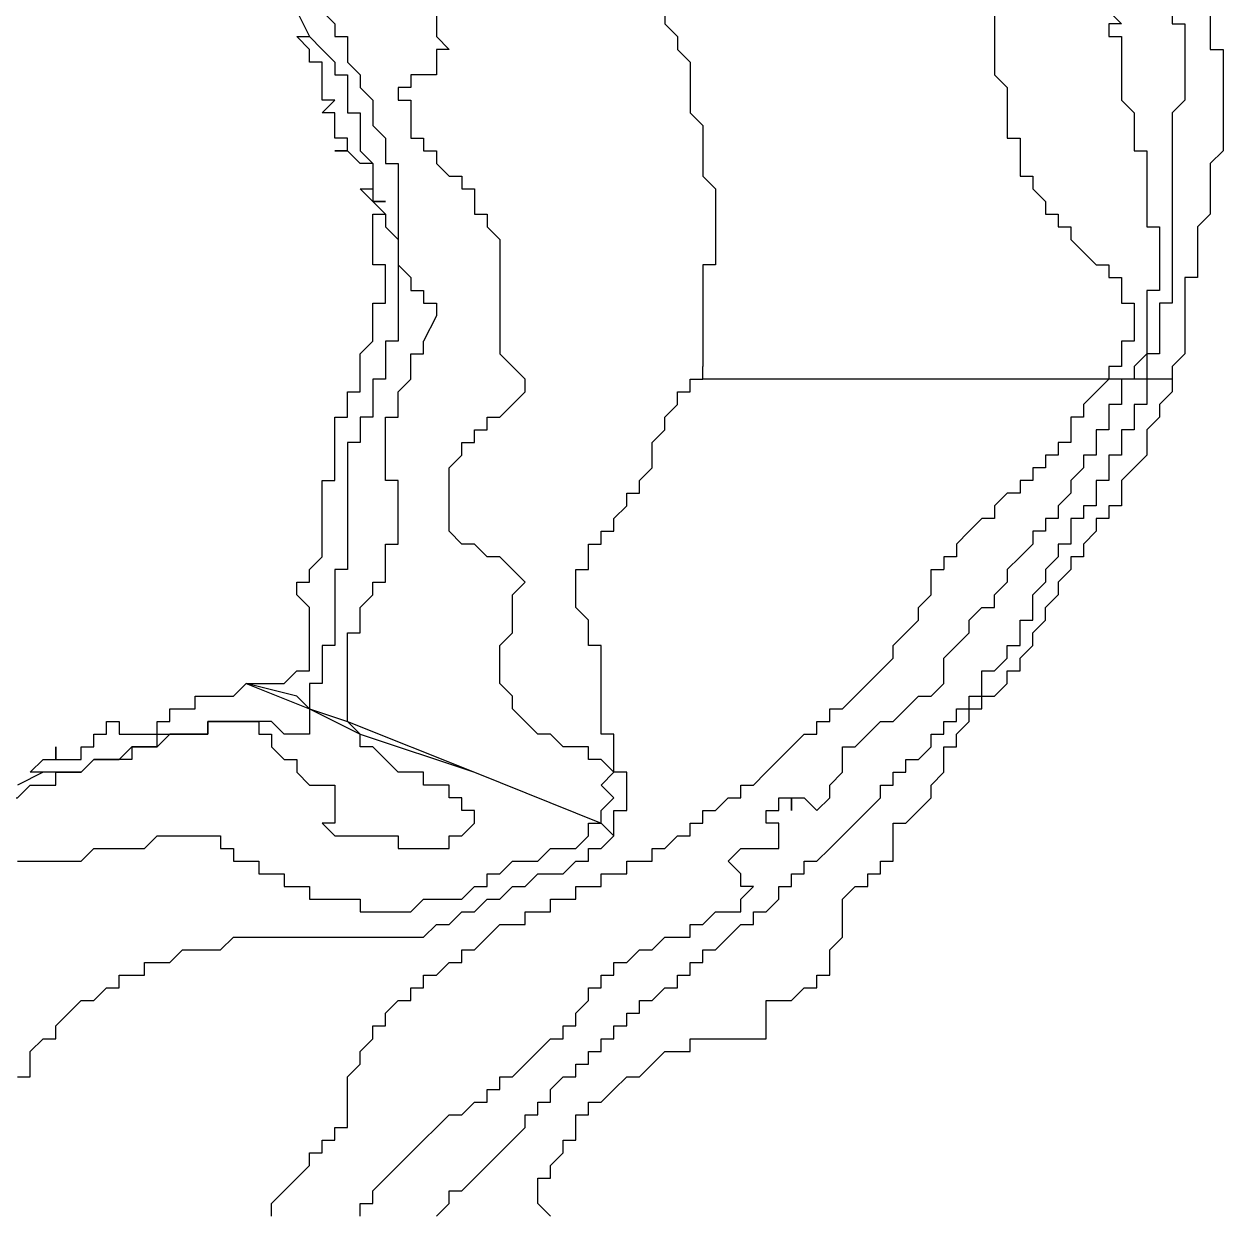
# Model space of a CAD drawing. Extents: x -79.2 to -65.2, y 32.5 to 44.8.
# Drawn here: x -75.745 to -74.8, y 34.843 to 35.78 of the extents above; entities that cross this region are included whole.
import ezdxf

# ---------------------------------------------------------------- set-up
doc = ezdxf.new("R2010")
doc.units = 0

msp = doc.modelspace()

# ---------------------------------------------------------------- linework, layer by layer
at = {"layer": '0FINSTR_G'}
for points in [[(-75.53, 35.79), (-75.52, 35.77)], [(-75.51, 35.79), (-75.5, 35.78), (-75.5, 35.78), (-75.5, 35.78), (-75.5, 35.77), (-75.5, 35.77), (-75.49, 35.77), (-75.49, 35.76), (-75.49, 35.76), (-75.49, 35.76), (-75.49, 35.75), (-75.49, 35.75), (-75.48, 35.74), (-75.48, 35.74), (-75.48, 35.74), (-75.48, 35.73), (-75.48, 35.73), (-75.48, 35.73), (-75.47, 35.72), (-75.47, 35.71), (-75.47, 35.71), (-75.47, 35.7), (-75.47, 35.7), (-75.47, 35.7), (-75.47, 35.7), (-75.46, 35.69), (-75.46, 35.69), (-75.46, 35.69), (-75.46, 35.69), (-75.46, 35.68), (-75.46, 35.68), (-75.46, 35.67), (-75.46, 35.67), (-75.45, 35.67), (-75.45, 35.66), (-75.45, 35.66), (-75.45, 35.65), (-75.45, 35.65), (-75.45, 35.64), (-75.45, 35.64), (-75.45, 35.63), (-75.45, 35.63), (-75.45, 35.63), (-75.45, 35.62), (-75.45, 35.62), (-75.45, 35.62), (-75.45, 35.61), (-75.45, 35.61), (-75.45, 35.61), (-75.45, 35.6), (-75.45, 35.6), (-75.45, 35.6), (-75.45, 35.59), (-75.45, 35.59), (-75.45, 35.59), (-75.44, 35.58), (-75.44, 35.58), (-75.44, 35.58), (-75.44, 35.58), (-75.44, 35.58), (-75.44, 35.57), (-75.43, 35.57), (-75.43, 35.57), (-75.43, 35.57), (-75.43, 35.56), (-75.43, 35.56), (-75.42, 35.56), (-75.42, 35.56), (-75.42, 35.55), (-75.42, 35.55)], [(-75.42, 35.79), (-75.42, 35.78), (-75.42, 35.78), (-75.42, 35.77), (-75.42, 35.77), (-75.41, 35.76), (-75.42, 35.76), (-75.42, 35.76), (-75.42, 35.75), (-75.42, 35.75), (-75.42, 35.75), (-75.42, 35.74), (-75.43, 35.74), (-75.43, 35.74), (-75.43, 35.74), (-75.44, 35.74), (-75.44, 35.74), (-75.44, 35.74), (-75.44, 35.74), (-75.44, 35.73), (-75.44, 35.73), (-75.45, 35.73), (-75.45, 35.72), (-75.45, 35.72), (-75.44, 35.72), (-75.44, 35.71), (-75.44, 35.71), (-75.44, 35.7), (-75.44, 35.7), (-75.44, 35.7), (-75.44, 35.69), (-75.43, 35.69), (-75.43, 35.69), (-75.43, 35.68), (-75.43, 35.68), (-75.42, 35.68), (-75.42, 35.67), (-75.42, 35.67), (-75.42, 35.67), (-75.42, 35.67), (-75.41, 35.66), (-75.41, 35.66), (-75.4, 35.66), (-75.4, 35.65), (-75.4, 35.65), (-75.39, 35.65), (-75.39, 35.64), (-75.39, 35.64), (-75.39, 35.64), (-75.39, 35.63), (-75.38, 35.63), (-75.38, 35.63), (-75.38, 35.63), (-75.38, 35.63), (-75.38, 35.62), (-75.38, 35.62), (-75.37, 35.61), (-75.37, 35.61), (-75.37, 35.61), (-75.37, 35.6), (-75.37, 35.6), (-75.37, 35.59), (-75.37, 35.59), (-75.37, 35.59), (-75.37, 35.58), (-75.37, 35.58), (-75.37, 35.57), (-75.37, 35.57), (-75.37, 35.56), (-75.37, 35.56), (-75.37, 35.55), (-75.37, 35.55), (-75.37, 35.54), (-75.37, 35.54), (-75.37, 35.53), (-75.37, 35.53)], [(-75.24, 35.79), (-75.24, 35.78), (-75.24, 35.78), (-75.23, 35.77), (-75.23, 35.77), (-75.23, 35.76), (-75.23, 35.76), (-75.23, 35.76), (-75.23, 35.76), (-75.22, 35.75), (-75.22, 35.75), (-75.22, 35.74), (-75.22, 35.73), (-75.22, 35.73), (-75.22, 35.73), (-75.22, 35.72), (-75.22, 35.72), (-75.22, 35.71), (-75.21, 35.7), (-75.21, 35.7), (-75.21, 35.69), (-75.21, 35.69), (-75.21, 35.68), (-75.21, 35.68), (-75.21, 35.67), (-75.21, 35.67), (-75.21, 35.66), (-75.21, 35.66), (-75.21, 35.66), (-75.2, 35.65), (-75.2, 35.64), (-75.2, 35.64), (-75.2, 35.64), (-75.2, 35.63), (-75.2, 35.63), (-75.2, 35.62), (-75.2, 35.62), (-75.2, 35.61), (-75.2, 35.61), (-75.2, 35.6), (-75.2, 35.6), (-75.2, 35.59), (-75.21, 35.59), (-75.21, 35.59), (-75.21, 35.58), (-75.21, 35.58), (-75.21, 35.57), (-75.21, 35.56), (-75.21, 35.56), (-75.21, 35.55), (-75.21, 35.55), (-75.21, 35.55), (-75.21, 35.54), (-75.21, 35.54)], [(-74.98, 35.79), (-74.98, 35.78), (-74.98, 35.78), (-74.98, 35.77), (-74.98, 35.76), (-74.98, 35.75), (-74.98, 35.75), (-74.98, 35.74), (-74.98, 35.74), (-74.97, 35.73), (-74.97, 35.73), (-74.97, 35.72), (-74.97, 35.72), (-74.97, 35.71), (-74.97, 35.71), (-74.97, 35.7), (-74.97, 35.7), (-74.97, 35.69), (-74.96, 35.69), (-74.96, 35.68), (-74.96, 35.67), (-74.96, 35.66), (-74.95, 35.66), (-74.95, 35.66), (-74.95, 35.65), (-74.95, 35.65), (-74.94, 35.64), (-74.94, 35.64), (-74.94, 35.63), (-74.93, 35.63), (-74.93, 35.63), (-74.93, 35.62), (-74.92, 35.62), (-74.92, 35.61), (-74.92, 35.61), (-74.91, 35.6), (-74.91, 35.6), (-74.91, 35.6), (-74.91, 35.6), (-74.9, 35.59), (-74.9, 35.59), (-74.89, 35.59), (-74.89, 35.59), (-74.89, 35.59), (-74.89, 35.58), (-74.89, 35.58), (-74.89, 35.58), (-74.88, 35.58), (-74.88, 35.57), (-74.88, 35.57), (-74.88, 35.57), (-74.88, 35.57), (-74.88, 35.56), (-74.87, 35.56), (-74.87, 35.56), (-74.87, 35.56), (-74.87, 35.55), (-74.87, 35.55), (-74.87, 35.54), (-74.87, 35.54), (-74.87, 35.54), (-74.87, 35.53), (-74.87, 35.53), (-74.87, 35.53), (-74.88, 35.53), (-74.88, 35.52), (-74.88, 35.52), (-74.88, 35.51), (-74.88, 35.51), (-74.88, 35.51), (-74.88, 35.51), (-74.88, 35.51), (-74.89, 35.51), (-74.89, 35.5)], [(-74.89, 35.79), (-74.88, 35.78), (-74.89, 35.78), (-74.89, 35.77), (-74.88, 35.77), (-74.88, 35.76), (-74.88, 35.76), (-74.88, 35.76), (-74.88, 35.75), (-74.88, 35.75), (-74.88, 35.74), (-74.88, 35.74), (-74.88, 35.73), (-74.88, 35.72), (-74.87, 35.71), (-74.87, 35.71), (-74.87, 35.71), (-74.87, 35.71), (-74.87, 35.7), (-74.87, 35.69), (-74.87, 35.69), (-74.87, 35.68), (-74.86, 35.68), (-74.86, 35.68), (-74.86, 35.67), (-74.86, 35.67), (-74.86, 35.66), (-74.86, 35.66), (-74.86, 35.65), (-74.86, 35.65), (-74.86, 35.65), (-74.86, 35.64), (-74.86, 35.64), (-74.86, 35.64), (-74.86, 35.63), (-74.86, 35.63), (-74.86, 35.62), (-74.86, 35.62), (-74.85, 35.62), (-74.85, 35.61), (-74.85, 35.61), (-74.85, 35.61), (-74.85, 35.6), (-74.85, 35.6), (-74.85, 35.6), (-74.85, 35.59), (-74.85, 35.59), (-74.85, 35.59), (-74.85, 35.58), (-74.85, 35.57), (-74.85, 35.57), (-74.86, 35.57), (-74.86, 35.56), (-74.86, 35.56), (-74.86, 35.56), (-74.86, 35.56), (-74.86, 35.55), (-74.86, 35.55), (-74.86, 35.55), (-74.86, 35.55), (-74.86, 35.54), (-74.86, 35.54), (-74.86, 35.53), (-74.86, 35.53), (-74.86, 35.53), (-74.86, 35.53), (-74.86, 35.52), (-74.86, 35.52), (-74.86, 35.52), (-74.87, 35.51), (-74.87, 35.51), (-74.87, 35.5)], [(-74.84, 35.79), (-74.84, 35.78), (-74.83, 35.78), (-74.83, 35.77), (-74.83, 35.77), (-74.83, 35.76), (-74.83, 35.76), (-74.83, 35.75), (-74.83, 35.75), (-74.83, 35.75), (-74.83, 35.74), (-74.83, 35.74), (-74.83, 35.74), (-74.83, 35.74), (-74.83, 35.73), (-74.83, 35.73), (-74.83, 35.73), (-74.83, 35.72), (-74.84, 35.71), (-74.84, 35.71), (-74.84, 35.7), (-74.84, 35.7), (-74.84, 35.7), (-74.84, 35.69), (-74.84, 35.69), (-74.84, 35.68), (-74.84, 35.68), (-74.84, 35.67), (-74.84, 35.67), (-74.84, 35.66), (-74.84, 35.66), (-74.84, 35.65), (-74.84, 35.65), (-74.84, 35.63), (-74.84, 35.63), (-74.84, 35.61), (-74.84, 35.61), (-74.84, 35.6), (-74.84, 35.6), (-74.84, 35.6), (-74.84, 35.6), (-74.84, 35.59), (-74.84, 35.59), (-74.84, 35.58), (-74.84, 35.58), (-74.84, 35.58), (-74.84, 35.58), (-74.84, 35.57), (-74.84, 35.57), (-74.84, 35.57), (-74.84, 35.56), (-74.84, 35.56), (-74.85, 35.56), (-74.85, 35.55), (-74.85, 35.55), (-74.85, 35.55), (-74.85, 35.54), (-74.85, 35.54), (-74.85, 35.54), (-74.85, 35.54), (-74.85, 35.53), (-74.85, 35.53), (-74.85, 35.53), (-74.85, 35.53), (-74.85, 35.52), (-74.86, 35.52), (-74.86, 35.52), (-74.86, 35.52), (-74.86, 35.51), (-74.86, 35.51), (-74.86, 35.51), (-74.86, 35.51), (-74.86, 35.5)], [(-74.81, 35.79), (-74.81, 35.78), (-74.81, 35.77), (-74.81, 35.77), (-74.81, 35.76), (-74.8, 35.76), (-74.8, 35.76), (-74.8, 35.75), (-74.8, 35.75), (-74.8, 35.74), (-74.8, 35.73), (-74.8, 35.72), (-74.8, 35.72), (-74.8, 35.71), (-74.8, 35.7), (-74.8, 35.7), (-74.8, 35.69), (-74.8, 35.68), (-74.81, 35.67), (-74.81, 35.66), (-74.81, 35.65), (-74.81, 35.64), (-74.81, 35.64), (-74.81, 35.63), (-74.81, 35.63), (-74.82, 35.62), (-74.82, 35.61), (-74.82, 35.6), (-74.82, 35.6), (-74.82, 35.6), (-74.82, 35.59), (-74.82, 35.58), (-74.83, 35.58), (-74.83, 35.57), (-74.83, 35.56), (-74.83, 35.56), (-74.83, 35.55), (-74.83, 35.55), (-74.83, 35.54), (-74.83, 35.54), (-74.83, 35.53), (-74.83, 35.52), (-74.83, 35.52), (-74.84, 35.51), (-74.84, 35.51), (-74.84, 35.5)], [(-75.5, 35.68), (-75.49, 35.68), (-75.49, 35.68), (-75.49, 35.69), (-75.49, 35.69), (-75.5, 35.69), (-75.5, 35.69), (-75.5, 35.69), (-75.5, 35.7), (-75.5, 35.7), (-75.5, 35.7), (-75.5, 35.71), (-75.51, 35.71), (-75.51, 35.71), (-75.5, 35.72), (-75.5, 35.72), (-75.51, 35.72), (-75.51, 35.72), (-75.51, 35.73), (-75.51, 35.73), (-75.51, 35.73), (-75.51, 35.74), (-75.51, 35.74), (-75.51, 35.74), (-75.51, 35.75), (-75.52, 35.75), (-75.52, 35.75), (-75.52, 35.76), (-75.52, 35.76), (-75.52, 35.76), (-75.52, 35.76), (-75.53, 35.77), (-75.53, 35.77), (-75.52, 35.77)], [(-75.52, 35.77), (-75.52, 35.77)], [(-75.52, 35.77), (-75.52, 35.77), (-75.52, 35.77), (-75.51, 35.76), (-75.51, 35.76), (-75.51, 35.76), (-75.51, 35.76), (-75.51, 35.76), (-75.5, 35.75), (-75.5, 35.75), (-75.5, 35.75), (-75.5, 35.75), (-75.5, 35.74), (-75.5, 35.74), (-75.49, 35.74), (-75.49, 35.74), (-75.49, 35.73), (-75.49, 35.73), (-75.49, 35.73), (-75.49, 35.72), (-75.49, 35.72), (-75.49, 35.72), (-75.49, 35.71), (-75.48, 35.71), (-75.48, 35.71), (-75.48, 35.71), (-75.48, 35.7), (-75.48, 35.7), (-75.48, 35.7), (-75.48, 35.69), (-75.48, 35.69), (-75.48, 35.69), (-75.48, 35.69), (-75.48, 35.68), (-75.48, 35.68), (-75.48, 35.68), (-75.47, 35.67), (-75.47, 35.67)], [(-75.47, 35.67), (-75.48, 35.67), (-75.48, 35.67), (-75.48, 35.67), (-75.49, 35.68), (-75.49, 35.68), (-75.49, 35.68), (-75.5, 35.68)], [(-75.47, 35.67), (-75.47, 35.65)], [(-75.47, 35.64), (-75.47, 35.64), (-75.47, 35.64), (-75.48, 35.65), (-75.47, 35.65), (-75.47, 35.65), (-75.47, 35.65)], [(-75.47, 35.65), (-75.47, 35.65)], [(-75.47, 35.65), (-75.47, 35.65), (-75.47, 35.64), (-75.46, 35.64), (-75.47, 35.64)], [(-75.47, 35.65), (-75.47, 35.64)], [(-75.47, 35.64), (-75.46, 35.63)], [(-75.57, 35.26), (-75.57, 35.26), (-75.56, 35.26), (-75.56, 35.26), (-75.55, 35.26), (-75.55, 35.26), (-75.55, 35.26), (-75.54, 35.26), (-75.54, 35.26), (-75.54, 35.26), (-75.53, 35.27), (-75.53, 35.27), (-75.53, 35.27), (-75.52, 35.27), (-75.52, 35.27), (-75.52, 35.28), (-75.52, 35.28), (-75.52, 35.28), (-75.52, 35.28), (-75.52, 35.29), (-75.52, 35.29), (-75.52, 35.3), (-75.52, 35.3), (-75.52, 35.3), (-75.52, 35.31), (-75.52, 35.31), (-75.52, 35.31), (-75.52, 35.32), (-75.52, 35.32), (-75.52, 35.32), (-75.53, 35.33), (-75.53, 35.33), (-75.53, 35.33), (-75.53, 35.34), (-75.52, 35.34), (-75.52, 35.34), (-75.52, 35.35), (-75.52, 35.35), (-75.52, 35.35), (-75.52, 35.35), (-75.52, 35.35), (-75.51, 35.36), (-75.51, 35.36), (-75.51, 35.36), (-75.51, 35.36), (-75.51, 35.37), (-75.51, 35.37), (-75.51, 35.37), (-75.51, 35.38), (-75.51, 35.38), (-75.51, 35.38), (-75.51, 35.39), (-75.51, 35.39), (-75.51, 35.39), (-75.51, 35.4), (-75.51, 35.4), (-75.51, 35.4), (-75.51, 35.41), (-75.51, 35.41), (-75.51, 35.41), (-75.51, 35.42), (-75.5, 35.42), (-75.5, 35.42), (-75.5, 35.43), (-75.5, 35.43), (-75.5, 35.43), (-75.5, 35.44), (-75.5, 35.44), (-75.5, 35.44), (-75.5, 35.45), (-75.5, 35.45), (-75.5, 35.45), (-75.5, 35.45), (-75.5, 35.46), (-75.5, 35.46), (-75.5, 35.46), (-75.5, 35.47), (-75.49, 35.47), (-75.49, 35.47), (-75.49, 35.48), (-75.49, 35.48), (-75.49, 35.48), (-75.49, 35.48), (-75.49, 35.49), (-75.49, 35.49), (-75.49, 35.49), (-75.48, 35.49), (-75.48, 35.5), (-75.48, 35.5), (-75.48, 35.5), (-75.48, 35.51), (-75.48, 35.51), (-75.48, 35.51), (-75.48, 35.52), (-75.48, 35.52), (-75.48, 35.52), (-75.47, 35.53), (-75.47, 35.53), (-75.47, 35.53), (-75.47, 35.53), (-75.47, 35.54), (-75.47, 35.54), (-75.47, 35.54), (-75.47, 35.55), (-75.47, 35.55), (-75.47, 35.55), (-75.47, 35.56), (-75.46, 35.56), (-75.46, 35.56), (-75.46, 35.56), (-75.46, 35.57), (-75.46, 35.57), (-75.46, 35.57), (-75.46, 35.58), (-75.46, 35.58), (-75.46, 35.58), (-75.46, 35.59), (-75.46, 35.59), (-75.47, 35.59), (-75.47, 35.6), (-75.47, 35.6), (-75.47, 35.6), (-75.47, 35.61), (-75.47, 35.61), (-75.47, 35.61), (-75.47, 35.62), (-75.47, 35.62), (-75.47, 35.62), (-75.47, 35.63), (-75.47, 35.63), (-75.46, 35.63), (-75.46, 35.63)], [(-75.46, 35.63), (-75.46, 35.62), (-75.46, 35.62), (-75.46, 35.62), (-75.46, 35.62), (-75.46, 35.62), (-75.45, 35.61), (-75.45, 35.61), (-75.45, 35.61), (-75.45, 35.6), (-75.45, 35.6), (-75.45, 35.6), (-75.45, 35.59), (-75.45, 35.59), (-75.45, 35.59), (-75.45, 35.58), (-75.45, 35.58), (-75.45, 35.58), (-75.45, 35.57), (-75.45, 35.57), (-75.45, 35.57), (-75.45, 35.56), (-75.45, 35.56), (-75.45, 35.56), (-75.45, 35.55), (-75.45, 35.55), (-75.45, 35.55), (-75.45, 35.54), (-75.45, 35.54), (-75.45, 35.54), (-75.45, 35.53), (-75.46, 35.53), (-75.46, 35.53), (-75.46, 35.53), (-75.46, 35.52), (-75.46, 35.52), (-75.46, 35.52), (-75.46, 35.51), (-75.46, 35.51), (-75.46, 35.51), (-75.46, 35.51), (-75.46, 35.5), (-75.47, 35.5), (-75.47, 35.5), (-75.47, 35.49), (-75.47, 35.49), (-75.47, 35.49), (-75.47, 35.49), (-75.47, 35.48), (-75.47, 35.48), (-75.47, 35.48), (-75.47, 35.47), (-75.48, 35.47), (-75.48, 35.47), (-75.48, 35.47), (-75.48, 35.46), (-75.48, 35.46), (-75.48, 35.46), (-75.48, 35.46), (-75.48, 35.45), (-75.48, 35.45), (-75.49, 35.45), (-75.49, 35.45), (-75.49, 35.44), (-75.49, 35.44), (-75.49, 35.44), (-75.49, 35.43), (-75.49, 35.43), (-75.49, 35.43), (-75.49, 35.42), (-75.49, 35.42), (-75.49, 35.42), (-75.49, 35.41), (-75.49, 35.41), (-75.49, 35.4), (-75.49, 35.4), (-75.49, 35.4), (-75.49, 35.39), (-75.49, 35.39), (-75.49, 35.39), (-75.49, 35.38), (-75.49, 35.38), (-75.49, 35.38), (-75.49, 35.37), (-75.49, 35.37), (-75.49, 35.37), (-75.49, 35.36), (-75.49, 35.36), (-75.49, 35.36), (-75.49, 35.35), (-75.5, 35.35), (-75.5, 35.35), (-75.5, 35.34), (-75.5, 35.34), (-75.5, 35.34), (-75.5, 35.33), (-75.5, 35.33), (-75.5, 35.33), (-75.5, 35.32), (-75.5, 35.32), (-75.5, 35.32), (-75.5, 35.31), (-75.5, 35.31), (-75.5, 35.31), (-75.5, 35.3), (-75.5, 35.3), (-75.5, 35.3), (-75.5, 35.3), (-75.5, 35.29), (-75.51, 35.29), (-75.51, 35.29), (-75.51, 35.28), (-75.51, 35.28), (-75.51, 35.28), (-75.51, 35.28), (-75.51, 35.27), (-75.51, 35.27), (-75.51, 35.27), (-75.51, 35.26), (-75.52, 35.26), (-75.52, 35.26), (-75.52, 35.26), (-75.52, 35.25), (-75.52, 35.25), (-75.52, 35.25), (-75.52, 35.24), (-75.52, 35.24)], [(-75.46, 35.63), (-75.46, 35.62)], [(-75.42, 35.55), (-75.43, 35.53)], [(-75.21, 35.54), (-75.21, 35.52), (-75.21, 35.51)], [(-75.49, 35.23), (-75.49, 35.23), (-75.49, 35.23), (-75.49, 35.23), (-75.49, 35.24), (-75.49, 35.24), (-75.49, 35.25), (-75.49, 35.26), (-75.49, 35.26), (-75.49, 35.26), (-75.49, 35.27), (-75.49, 35.27), (-75.49, 35.27), (-75.49, 35.28), (-75.49, 35.28), (-75.49, 35.29), (-75.49, 35.29), (-75.49, 35.3), (-75.48, 35.3), (-75.48, 35.31), (-75.48, 35.32), (-75.48, 35.32), (-75.47, 35.33), (-75.47, 35.33), (-75.47, 35.33), (-75.47, 35.33), (-75.47, 35.33), (-75.47, 35.34), (-75.46, 35.34), (-75.46, 35.34), (-75.46, 35.35), (-75.46, 35.35), (-75.46, 35.36), (-75.46, 35.36), (-75.46, 35.36), (-75.46, 35.37), (-75.45, 35.37), (-75.45, 35.38), (-75.45, 35.38), (-75.45, 35.38), (-75.45, 35.38), (-75.45, 35.38), (-75.45, 35.39), (-75.45, 35.39), (-75.45, 35.39), (-75.45, 35.4), (-75.45, 35.4), (-75.45, 35.4), (-75.45, 35.41), (-75.45, 35.41), (-75.45, 35.41), (-75.45, 35.41), (-75.45, 35.42), (-75.46, 35.42), (-75.46, 35.43), (-75.46, 35.43), (-75.46, 35.44), (-75.46, 35.44), (-75.46, 35.45), (-75.46, 35.45), (-75.46, 35.46), (-75.46, 35.46), (-75.46, 35.47), (-75.45, 35.47), (-75.45, 35.48), (-75.45, 35.49), (-75.45, 35.49), (-75.44, 35.5), (-75.44, 35.5), (-75.44, 35.51), (-75.44, 35.51), (-75.44, 35.52), (-75.44, 35.52), (-75.43, 35.52), (-75.43, 35.53), (-75.43, 35.53), (-75.43, 35.53)], [(-75.37, 35.53), (-75.37, 35.52), (-75.36, 35.51), (-75.35, 35.5)], [(-75.21, 35.5), (-75.21, 35.5), (-75.21, 35.51), (-75.21, 35.51)], [(-75.29, 35.15), (-75.29, 35.15), (-75.29, 35.15), (-75.29, 35.16), (-75.29, 35.16), (-75.29, 35.16), (-75.28, 35.17), (-75.28, 35.17), (-75.29, 35.18), (-75.29, 35.18), (-75.28, 35.19), (-75.28, 35.19), (-75.28, 35.19), (-75.28, 35.19), (-75.29, 35.2), (-75.29, 35.2), (-75.3, 35.2), (-75.3, 35.21), (-75.31, 35.21), (-75.31, 35.21), (-75.32, 35.21), (-75.33, 35.22), (-75.33, 35.22), (-75.34, 35.22), (-75.34, 35.22), (-75.35, 35.23), (-75.35, 35.23), (-75.36, 35.24), (-75.36, 35.24), (-75.36, 35.25), (-75.37, 35.26), (-75.37, 35.26), (-75.37, 35.27), (-75.37, 35.28), (-75.37, 35.29), (-75.36, 35.3), (-75.36, 35.31), (-75.36, 35.32), (-75.36, 35.33), (-75.35, 35.34), (-75.35, 35.34), (-75.36, 35.35), (-75.37, 35.36), (-75.38, 35.36), (-75.38, 35.36), (-75.39, 35.37), (-75.4, 35.37), (-75.41, 35.38), (-75.41, 35.38), (-75.41, 35.39), (-75.41, 35.4), (-75.41, 35.4), (-75.41, 35.41), (-75.41, 35.42), (-75.41, 35.43), (-75.4, 35.44), (-75.4, 35.45), (-75.39, 35.45), (-75.39, 35.46), (-75.38, 35.46), (-75.38, 35.46), (-75.38, 35.47), (-75.37, 35.47), (-75.37, 35.47), (-75.36, 35.48), (-75.36, 35.48), (-75.36, 35.48), (-75.35, 35.49), (-75.35, 35.49), (-75.35, 35.49), (-75.35, 35.49), (-75.35, 35.5), (-75.35, 35.5)], [(-75.28, 35.39), (-75.28, 35.39), (-75.27, 35.4), (-75.27, 35.41), (-75.26, 35.41), (-75.26, 35.42), (-75.25, 35.43), (-75.25, 35.44), (-75.25, 35.45), (-75.24, 35.46), (-75.24, 35.46), (-75.24, 35.46), (-75.24, 35.47), (-75.24, 35.47), (-75.24, 35.47), (-75.23, 35.48), (-75.23, 35.48), (-75.23, 35.49), (-75.22, 35.49), (-75.22, 35.5), (-75.22, 35.5), (-75.21, 35.5)], [(-74.89, 35.5), (-75.21, 35.5)], [(-74.89, 35.5), (-74.89, 35.5), (-74.89, 35.5), (-74.89, 35.5), (-74.9, 35.49), (-74.9, 35.49), (-74.9, 35.49), (-74.91, 35.48), (-74.91, 35.48), (-74.91, 35.48), (-74.91, 35.47), (-74.92, 35.47), (-74.92, 35.46), (-74.92, 35.46), (-74.92, 35.46), (-74.92, 35.45), (-74.93, 35.45), (-74.93, 35.45), (-74.93, 35.44), (-74.94, 35.44), (-74.94, 35.43), (-74.95, 35.43), (-74.95, 35.43), (-74.95, 35.42), (-74.96, 35.42), (-74.96, 35.41), (-74.97, 35.41), (-74.97, 35.41), (-74.98, 35.4), (-74.98, 35.4), (-74.98, 35.39), (-74.99, 35.39), (-74.99, 35.39), (-75, 35.38), (-75, 35.38), (-75, 35.38), (-75.01, 35.37), (-75.01, 35.37), (-75.01, 35.36), (-75.02, 35.36), (-75.02, 35.36), (-75.02, 35.36), (-75.02, 35.35)], [(-74.87, 35.5), (-74.87, 35.5), (-74.88, 35.5), (-74.88, 35.49), (-74.88, 35.49), (-74.88, 35.48), (-74.88, 35.48), (-74.89, 35.48), (-74.89, 35.48), (-74.89, 35.47), (-74.89, 35.46), (-74.89, 35.46), (-74.89, 35.46), (-74.9, 35.46), (-74.9, 35.45), (-74.9, 35.45), (-74.9, 35.44), (-74.91, 35.44), (-74.91, 35.43), (-74.91, 35.43), (-74.92, 35.42), (-74.92, 35.42), (-74.92, 35.41), (-74.92, 35.41), (-74.93, 35.4), (-74.93, 35.4), (-74.93, 35.4), (-74.93, 35.39), (-74.94, 35.39), (-74.94, 35.38), (-74.94, 35.38), (-74.95, 35.38), (-74.95, 35.37), (-74.95, 35.37), (-74.95, 35.37), (-74.96, 35.36), (-74.96, 35.36), (-74.96, 35.36), (-74.96, 35.36), (-74.97, 35.35), (-74.97, 35.35), (-74.97, 35.34), (-74.97, 35.34)], [(-74.86, 35.5), (-74.86, 35.5), (-74.86, 35.5), (-74.86, 35.49), (-74.86, 35.49), (-74.86, 35.49), (-74.86, 35.49), (-74.86, 35.49), (-74.86, 35.49), (-74.86, 35.48), (-74.87, 35.48), (-74.87, 35.47), (-74.87, 35.46), (-74.87, 35.46), (-74.88, 35.46), (-74.88, 35.45), (-74.88, 35.45), (-74.88, 35.44), (-74.88, 35.44), (-74.89, 35.44), (-74.89, 35.44), (-74.89, 35.43), (-74.89, 35.43), (-74.89, 35.42), (-74.9, 35.42), (-74.9, 35.41), (-74.9, 35.41), (-74.9, 35.41), (-74.9, 35.41), (-74.9, 35.41), (-74.9, 35.4), (-74.91, 35.4), (-74.91, 35.4), (-74.91, 35.39), (-74.91, 35.39), (-74.92, 35.39), (-74.92, 35.38), (-74.92, 35.38), (-74.92, 35.37), (-74.93, 35.37), (-74.93, 35.37), (-74.93, 35.36), (-74.93, 35.36), (-74.94, 35.35), (-74.94, 35.35), (-74.94, 35.34)], [(-74.84, 35.5), (-74.84, 35.5), (-74.84, 35.49), (-74.84, 35.49), (-74.85, 35.48), (-74.85, 35.47), (-74.85, 35.47), (-74.86, 35.46), (-74.86, 35.46), (-74.86, 35.45), (-74.86, 35.44), (-74.86, 35.44), (-74.86, 35.44), (-74.86, 35.44), (-74.86, 35.44), (-74.87, 35.43), (-74.87, 35.43), (-74.88, 35.42), (-74.88, 35.41), (-74.88, 35.41), (-74.88, 35.4), (-74.89, 35.4), (-74.89, 35.4), (-74.89, 35.39), (-74.9, 35.39), (-74.9, 35.38), (-74.9, 35.38), (-74.91, 35.37), (-74.91, 35.37), (-74.91, 35.36), (-74.92, 35.36), (-74.92, 35.35), (-74.92, 35.35), (-74.93, 35.34), (-74.93, 35.34), (-74.93, 35.34), (-74.93, 35.33)], [(-74.87, 35.5), (-74.89, 35.5)], [(-74.86, 35.5), (-74.87, 35.5)], [(-74.84, 35.5), (-74.86, 35.5)], [(-75.28, 35.14), (-75.28, 35.14), (-75.28, 35.15), (-75.28, 35.15), (-75.28, 35.15), (-75.28, 35.16), (-75.28, 35.16), (-75.27, 35.16), (-75.27, 35.17), (-75.27, 35.18), (-75.27, 35.18), (-75.27, 35.19), (-75.28, 35.19), (-75.28, 35.2), (-75.28, 35.2), (-75.28, 35.2), (-75.28, 35.21), (-75.28, 35.22), (-75.29, 35.22), (-75.29, 35.23), (-75.29, 35.24), (-75.29, 35.24), (-75.29, 35.24), (-75.29, 35.25), (-75.29, 35.25), (-75.29, 35.26), (-75.29, 35.26), (-75.29, 35.27), (-75.29, 35.27), (-75.29, 35.27), (-75.29, 35.28), (-75.29, 35.28), (-75.29, 35.28), (-75.29, 35.29), (-75.29, 35.29), (-75.3, 35.29), (-75.3, 35.29), (-75.3, 35.3), (-75.3, 35.3), (-75.3, 35.31), (-75.3, 35.31), (-75.31, 35.32), (-75.31, 35.33), (-75.31, 35.34), (-75.31, 35.34), (-75.31, 35.35), (-75.3, 35.35), (-75.3, 35.36), (-75.3, 35.37), (-75.29, 35.37), (-75.29, 35.38), (-75.28, 35.38), (-75.28, 35.39)], [(-75.24, 35.13), (-75.24, 35.13), (-75.23, 35.14), (-75.23, 35.14), (-75.22, 35.14), (-75.22, 35.15), (-75.21, 35.15), (-75.21, 35.15), (-75.21, 35.16), (-75.2, 35.16), (-75.2, 35.16), (-75.19, 35.17), (-75.18, 35.17), (-75.18, 35.18), (-75.18, 35.18), (-75.17, 35.18), (-75.16, 35.19), (-75.16, 35.19), (-75.16, 35.19), (-75.15, 35.2), (-75.15, 35.2), (-75.14, 35.21), (-75.14, 35.21), (-75.13, 35.22), (-75.13, 35.22), (-75.12, 35.22), (-75.12, 35.23), (-75.11, 35.23), (-75.11, 35.23), (-75.11, 35.24), (-75.1, 35.24), (-75.1, 35.24), (-75.09, 35.25), (-75.08, 35.26), (-75.08, 35.26), (-75.08, 35.26), (-75.07, 35.27), (-75.07, 35.27), (-75.07, 35.27), (-75.06, 35.28), (-75.06, 35.28), (-75.06, 35.29), (-75.05, 35.3), (-75.05, 35.3), (-75.05, 35.3), (-75.04, 35.31), (-75.04, 35.31), (-75.04, 35.32), (-75.04, 35.32), (-75.03, 35.33), (-75.03, 35.33), (-75.03, 35.33), (-75.03, 35.34), (-75.03, 35.35), (-75.02, 35.35)], [(-75.18, 35.1), (-75.18, 35.1), (-75.18, 35.11), (-75.18, 35.11), (-75.19, 35.12), (-75.19, 35.12), (-75.19, 35.12), (-75.19, 35.12), (-75.18, 35.13), (-75.18, 35.13), (-75.17, 35.13), (-75.16, 35.13), (-75.16, 35.13), (-75.15, 35.13), (-75.15, 35.14), (-75.15, 35.14), (-75.15, 35.15), (-75.15, 35.15), (-75.15, 35.15), (-75.16, 35.15), (-75.16, 35.16), (-75.16, 35.16), (-75.16, 35.16), (-75.15, 35.16), (-75.15, 35.17), (-75.14, 35.17), (-75.14, 35.16), (-75.14, 35.17), (-75.13, 35.17), (-75.12, 35.16), (-75.12, 35.16), (-75.12, 35.16), (-75.11, 35.17), (-75.11, 35.17), (-75.11, 35.17), (-75.11, 35.18), (-75.11, 35.18), (-75.1, 35.19), (-75.1, 35.19), (-75.1, 35.2), (-75.1, 35.2), (-75.1, 35.21), (-75.09, 35.21), (-75.09, 35.21), (-75.08, 35.22), (-75.08, 35.22), (-75.07, 35.23), (-75.06, 35.23), (-75.06, 35.23), (-75.05, 35.24), (-75.05, 35.24), (-75.04, 35.25), (-75.04, 35.25), (-75.03, 35.25), (-75.02, 35.26), (-75.02, 35.26), (-75.02, 35.27), (-75.02, 35.28), (-75.02, 35.28), (-75.02, 35.28), (-75.02, 35.28), (-75.01, 35.29), (-75, 35.3), (-75, 35.3), (-75, 35.3), (-75, 35.31), (-74.99, 35.32), (-74.98, 35.32), (-74.98, 35.33), (-74.97, 35.34)], [(-75.03, 35.21), (-75.03, 35.21), (-75.03, 35.22), (-75.02, 35.22), (-75.02, 35.22), (-75.02, 35.23), (-75.02, 35.23), (-75.01, 35.23), (-75.01, 35.24), (-75, 35.24), (-75, 35.24), (-75, 35.25), (-75, 35.25), (-74.99, 35.25), (-74.99, 35.26), (-74.99, 35.26), (-74.99, 35.27), (-74.98, 35.27), (-74.98, 35.27), (-74.98, 35.27), (-74.97, 35.28), (-74.97, 35.28), (-74.97, 35.28), (-74.97, 35.29), (-74.96, 35.29), (-74.96, 35.29), (-74.96, 35.3), (-74.96, 35.3), (-74.96, 35.31), (-74.96, 35.31), (-74.95, 35.31), (-74.95, 35.32), (-74.95, 35.32), (-74.95, 35.32), (-74.95, 35.33), (-74.95, 35.33), (-74.94, 35.34), (-74.94, 35.34)], [(-75.06, 35.13), (-75.06, 35.14), (-75.06, 35.14), (-75.06, 35.14), (-75.06, 35.15), (-75.05, 35.15), (-75.04, 35.16), (-75.04, 35.16), (-75.03, 35.17), (-75.03, 35.17), (-75.03, 35.17), (-75.03, 35.18), (-75.03, 35.18), (-75.02, 35.19), (-75.02, 35.2), (-75.02, 35.2), (-75.02, 35.2), (-75.02, 35.2), (-75.02, 35.21), (-75.01, 35.21), (-75.01, 35.22), (-75.01, 35.22), (-75.01, 35.22), (-75, 35.23), (-75, 35.23), (-75, 35.23), (-75, 35.23), (-75, 35.23), (-75, 35.24), (-74.99, 35.24), (-74.99, 35.24), (-74.99, 35.25), (-74.98, 35.25), (-74.98, 35.25), (-74.97, 35.26), (-74.97, 35.26), (-74.97, 35.27), (-74.96, 35.27), (-74.96, 35.28), (-74.96, 35.28), (-74.95, 35.29), (-74.95, 35.29), (-74.95, 35.3), (-74.95, 35.3), (-74.94, 35.31), (-74.94, 35.31), (-74.94, 35.31), (-74.94, 35.32), (-74.94, 35.32), (-74.94, 35.32), (-74.94, 35.32), (-74.94, 35.32), (-74.94, 35.32), (-74.93, 35.33), (-74.93, 35.33)], [(-75.73, 35.19), (-75.73, 35.19), (-75.74, 35.19), (-75.74, 35.19), (-75.74, 35.19), (-75.73, 35.2), (-75.73, 35.2), (-75.73, 35.2), (-75.73, 35.2), (-75.73, 35.2), (-75.72, 35.2), (-75.72, 35.21), (-75.72, 35.2), (-75.72, 35.2), (-75.71, 35.2), (-75.71, 35.2), (-75.71, 35.2), (-75.7, 35.2), (-75.7, 35.2), (-75.7, 35.21), (-75.7, 35.21), (-75.69, 35.21), (-75.69, 35.21), (-75.69, 35.21), (-75.69, 35.22), (-75.69, 35.22), (-75.68, 35.22), (-75.68, 35.22), (-75.68, 35.23), (-75.67, 35.23), (-75.67, 35.22), (-75.67, 35.22), (-75.66, 35.22), (-75.66, 35.22), (-75.66, 35.22), (-75.65, 35.22), (-75.65, 35.22), (-75.65, 35.22), (-75.65, 35.22), (-75.64, 35.22), (-75.64, 35.23), (-75.64, 35.23), (-75.63, 35.23), (-75.63, 35.24), (-75.63, 35.24), (-75.62, 35.24), (-75.62, 35.24), (-75.62, 35.24), (-75.61, 35.24), (-75.61, 35.25), (-75.6, 35.25), (-75.6, 35.25), (-75.6, 35.25), (-75.59, 35.25), (-75.59, 35.25), (-75.59, 35.25), (-75.58, 35.25), (-75.58, 35.25), (-75.58, 35.25), (-75.57, 35.26), (-75.57, 35.26), (-75.57, 35.26)], [(-75.57, 35.26), (-75.57, 35.26)], [(-75.53, 35.25), (-75.57, 35.26)], [(-75.57, 35.26), (-75.52, 35.24)], [(-75.53, 35.25), (-75.52, 35.24)], [(-75.52, 35.24), (-75.52, 35.24), (-75.52, 35.23), (-75.52, 35.23), (-75.52, 35.23), (-75.52, 35.22), (-75.53, 35.22), (-75.53, 35.22), (-75.53, 35.22), (-75.54, 35.22), (-75.54, 35.22), (-75.54, 35.22), (-75.55, 35.23), (-75.55, 35.23), (-75.56, 35.23), (-75.56, 35.23), (-75.56, 35.23)], [(-75.52, 35.24), (-75.52, 35.24)], [(-75.52, 35.24), (-75.49, 35.23)], [(-75.52, 35.24), (-75.48, 35.22)], [(-75.56, 35.23), (-75.56, 35.23), (-75.57, 35.23), (-75.57, 35.23), (-75.58, 35.23), (-75.58, 35.23), (-75.58, 35.23), (-75.59, 35.23), (-75.59, 35.23), (-75.6, 35.23), (-75.6, 35.22), (-75.6, 35.22)], [(-75.6, 35.22), (-75.6, 35.23), (-75.6, 35.23), (-75.59, 35.23), (-75.58, 35.23), (-75.58, 35.23), (-75.57, 35.23), (-75.57, 35.23), (-75.56, 35.23), (-75.56, 35.23), (-75.56, 35.23)], [(-75.56, 35.23), (-75.56, 35.23), (-75.56, 35.23), (-75.56, 35.22), (-75.56, 35.22), (-75.55, 35.22), (-75.55, 35.22), (-75.55, 35.21)], [(-75.48, 35.22), (-75.49, 35.23)], [(-75.49, 35.23), (-75.39, 35.19)], [(-75.6, 35.22), (-75.61, 35.22), (-75.61, 35.22), (-75.61, 35.22), (-75.62, 35.22), (-75.62, 35.22), (-75.63, 35.22), (-75.63, 35.22), (-75.64, 35.21), (-75.64, 35.21), (-75.64, 35.21), (-75.65, 35.21), (-75.65, 35.21), (-75.65, 35.21), (-75.66, 35.21), (-75.66, 35.21), (-75.66, 35.21), (-75.66, 35.2), (-75.67, 35.2), (-75.67, 35.2), (-75.68, 35.2), (-75.68, 35.2), (-75.68, 35.2), (-75.69, 35.2), (-75.69, 35.2), (-75.69, 35.2), (-75.7, 35.19), (-75.7, 35.19), (-75.7, 35.19), (-75.71, 35.19), (-75.71, 35.19)], [(-75.71, 35.19), (-75.71, 35.19), (-75.7, 35.19), (-75.7, 35.19), (-75.69, 35.2), (-75.69, 35.2), (-75.69, 35.2), (-75.68, 35.2), (-75.68, 35.2), (-75.67, 35.2), (-75.67, 35.2), (-75.66, 35.21), (-75.66, 35.21), (-75.66, 35.21), (-75.65, 35.21), (-75.65, 35.21), (-75.65, 35.21), (-75.64, 35.21), (-75.64, 35.22), (-75.63, 35.22), (-75.63, 35.22), (-75.62, 35.22), (-75.62, 35.22), (-75.61, 35.22), (-75.61, 35.22), (-75.6, 35.22)], [(-75.55, 35.21), (-75.55, 35.21), (-75.55, 35.21), (-75.54, 35.2), (-75.54, 35.2), (-75.53, 35.2), (-75.53, 35.19), (-75.53, 35.19), (-75.52, 35.18), (-75.51, 35.18), (-75.5, 35.18), (-75.5, 35.17), (-75.5, 35.17), (-75.5, 35.16), (-75.5, 35.16), (-75.5, 35.15), (-75.5, 35.15), (-75.51, 35.15), (-75.51, 35.15), (-75.51, 35.15), (-75.5, 35.14), (-75.5, 35.14), (-75.49, 35.14), (-75.48, 35.14), (-75.47, 35.14), (-75.47, 35.14), (-75.46, 35.14), (-75.45, 35.14), (-75.45, 35.13), (-75.44, 35.13), (-75.43, 35.13), (-75.43, 35.13), (-75.43, 35.13), (-75.42, 35.13), (-75.41, 35.13), (-75.41, 35.14), (-75.41, 35.14), (-75.41, 35.14), (-75.4, 35.14), (-75.4, 35.14), (-75.39, 35.15), (-75.39, 35.15), (-75.39, 35.15), (-75.39, 35.16), (-75.39, 35.16), (-75.4, 35.16), (-75.4, 35.17), (-75.4, 35.17), (-75.41, 35.17), (-75.41, 35.17), (-75.41, 35.18), (-75.42, 35.18), (-75.42, 35.18), (-75.42, 35.18), (-75.43, 35.18), (-75.43, 35.19), (-75.44, 35.19), (-75.44, 35.19), (-75.45, 35.19), (-75.45, 35.19), (-75.46, 35.2), (-75.46, 35.2), (-75.46, 35.2), (-75.47, 35.21), (-75.47, 35.21), (-75.48, 35.21), (-75.48, 35.22), (-75.48, 35.22), (-75.48, 35.22)], [(-75.48, 35.22), (-75.39, 35.19)], [(-75.42, 34.84), (-75.41, 34.85), (-75.41, 34.86), (-75.4, 34.86), (-75.4, 34.86), (-75.39, 34.87), (-75.39, 34.87), (-75.38, 34.88), (-75.38, 34.88), (-75.37, 34.89), (-75.37, 34.89), (-75.36, 34.9), (-75.36, 34.9), (-75.35, 34.91), (-75.35, 34.92), (-75.34, 34.92), (-75.34, 34.93), (-75.33, 34.93), (-75.33, 34.93), (-75.33, 34.94), (-75.32, 34.95), (-75.31, 34.95), (-75.31, 34.96), (-75.31, 34.96), (-75.3, 34.96), (-75.3, 34.96), (-75.3, 34.97), (-75.3, 34.97), (-75.29, 34.97), (-75.29, 34.97), (-75.29, 34.98), (-75.28, 34.98), (-75.28, 34.99), (-75.27, 34.99), (-75.27, 35), (-75.26, 35), (-75.26, 35.01), (-75.25, 35.01), (-75.24, 35.02), (-75.23, 35.02), (-75.23, 35.03), (-75.22, 35.03), (-75.22, 35.04), (-75.21, 35.04), (-75.21, 35.05), (-75.2, 35.05), (-75.2, 35.05), (-75.2, 35.05), (-75.19, 35.06), (-75.18, 35.07), (-75.18, 35.07), (-75.18, 35.07), (-75.17, 35.07), (-75.17, 35.08), (-75.16, 35.08), (-75.15, 35.09), (-75.15, 35.09), (-75.15, 35.1), (-75.14, 35.1), (-75.14, 35.11), (-75.13, 35.11), (-75.13, 35.11), (-75.13, 35.12), (-75.12, 35.12), (-75.12, 35.12), (-75.11, 35.13), (-75.11, 35.13), (-75.1, 35.14), (-75.09, 35.15), (-75.09, 35.15), (-75.08, 35.16), (-75.08, 35.16), (-75.07, 35.17), (-75.07, 35.17), (-75.07, 35.18), (-75.06, 35.18), (-75.06, 35.18), (-75.06, 35.18), (-75.06, 35.19), (-75.05, 35.19), (-75.05, 35.19), (-75.05, 35.2), (-75.04, 35.2), (-75.04, 35.2), (-75.03, 35.21)], [(-75.76, 35.17), (-75.75, 35.17), (-75.75, 35.17), (-75.74, 35.18), (-75.73, 35.18), (-75.73, 35.18), (-75.73, 35.18), (-75.73, 35.18), (-75.73, 35.18), (-75.72, 35.18), (-75.72, 35.19), (-75.72, 35.19), (-75.71, 35.19)], [(-75.73, 35.19), (-75.75, 35.18)], [(-75.71, 35.19), (-75.71, 35.19), (-75.72, 35.19), (-75.72, 35.19), (-75.72, 35.19), (-75.73, 35.19)], [(-75.39, 35.19), (-75.29, 35.15)], [(-75.39, 35.19), (-75.29, 35.15)], [(-75.75, 35.12), (-75.74, 35.12), (-75.74, 35.12), (-75.74, 35.12), (-75.73, 35.12), (-75.72, 35.12), (-75.72, 35.12), (-75.71, 35.12), (-75.7, 35.12), (-75.69, 35.13), (-75.68, 35.13), (-75.68, 35.13), (-75.68, 35.13), (-75.67, 35.13), (-75.66, 35.13), (-75.65, 35.13), (-75.65, 35.13), (-75.64, 35.14), (-75.63, 35.14), (-75.62, 35.14), (-75.61, 35.14), (-75.6, 35.14), (-75.6, 35.14), (-75.6, 35.14), (-75.59, 35.14), (-75.59, 35.14), (-75.59, 35.13), (-75.58, 35.13), (-75.58, 35.13), (-75.58, 35.13), (-75.58, 35.13), (-75.58, 35.12), (-75.57, 35.12), (-75.57, 35.12), (-75.57, 35.12), (-75.56, 35.12), (-75.56, 35.11), (-75.55, 35.11), (-75.55, 35.11), (-75.54, 35.11), (-75.54, 35.1), (-75.54, 35.1), (-75.53, 35.1), (-75.52, 35.1), (-75.52, 35.09), (-75.51, 35.09), (-75.5, 35.09), (-75.5, 35.09), (-75.49, 35.09), (-75.48, 35.09), (-75.48, 35.08), (-75.47, 35.08), (-75.46, 35.08), (-75.46, 35.08), (-75.46, 35.08), (-75.46, 35.08), (-75.44, 35.08), (-75.44, 35.08), (-75.44, 35.08), (-75.43, 35.09), (-75.42, 35.09), (-75.42, 35.09), (-75.42, 35.09), (-75.41, 35.09), (-75.41, 35.09), (-75.4, 35.09), (-75.39, 35.1), (-75.39, 35.1), (-75.39, 35.1), (-75.38, 35.1), (-75.38, 35.1), (-75.38, 35.1), (-75.38, 35.11), (-75.38, 35.11), (-75.37, 35.11), (-75.36, 35.12), (-75.36, 35.12), (-75.35, 35.12), (-75.34, 35.12), (-75.34, 35.12), (-75.33, 35.13), (-75.33, 35.13), (-75.33, 35.13), (-75.33, 35.13), (-75.33, 35.13), (-75.33, 35.13), (-75.33, 35.13), (-75.32, 35.13), (-75.31, 35.13), (-75.31, 35.13), (-75.3, 35.14), (-75.3, 35.14), (-75.3, 35.14), (-75.3, 35.15), (-75.29, 35.15)], [(-75.29, 35.15), (-75.29, 35.15)], [(-75.29, 35.15), (-75.28, 35.14)], [(-75.29, 35.15), (-75.28, 35.14)], [(-75.75, 34.95), (-75.74, 34.95), (-75.74, 34.96), (-75.74, 34.96), (-75.74, 34.97), (-75.73, 34.98), (-75.73, 34.98), (-75.72, 34.98), (-75.72, 34.99), (-75.72, 34.99), (-75.72, 34.99), (-75.71, 35), (-75.71, 35), (-75.7, 35.01), (-75.7, 35.01), (-75.7, 35.01), (-75.69, 35.01), (-75.69, 35.01), (-75.68, 35.02), (-75.68, 35.02), (-75.67, 35.02), (-75.67, 35.03), (-75.66, 35.03), (-75.66, 35.03), (-75.65, 35.03), (-75.65, 35.04), (-75.64, 35.04), (-75.63, 35.04), (-75.62, 35.05), (-75.62, 35.05), (-75.61, 35.05), (-75.61, 35.05), (-75.6, 35.05), (-75.59, 35.05), (-75.58, 35.06), (-75.58, 35.06), (-75.56, 35.06), (-75.56, 35.06), (-75.55, 35.06), (-75.54, 35.06), (-75.53, 35.06), (-75.52, 35.06), (-75.52, 35.06), (-75.51, 35.06), (-75.5, 35.06), (-75.5, 35.06), (-75.49, 35.06), (-75.48, 35.06), (-75.48, 35.06), (-75.47, 35.06), (-75.46, 35.06), (-75.46, 35.06), (-75.46, 35.06), (-75.45, 35.06), (-75.44, 35.06), (-75.44, 35.06), (-75.43, 35.06), (-75.43, 35.06), (-75.42, 35.07), (-75.41, 35.07), (-75.41, 35.07), (-75.41, 35.07), (-75.4, 35.08), (-75.39, 35.08), (-75.39, 35.08), (-75.38, 35.09), (-75.38, 35.09), (-75.37, 35.09), (-75.37, 35.09), (-75.37, 35.09), (-75.36, 35.1), (-75.36, 35.1), (-75.36, 35.1), (-75.35, 35.1), (-75.35, 35.1), (-75.35, 35.1), (-75.35, 35.1), (-75.35, 35.1), (-75.34, 35.11), (-75.34, 35.11), (-75.33, 35.11), (-75.32, 35.11), (-75.31, 35.12), (-75.31, 35.12), (-75.31, 35.12), (-75.3, 35.12), (-75.3, 35.13), (-75.29, 35.13), (-75.29, 35.13), (-75.29, 35.13), (-75.28, 35.14), (-75.28, 35.14), (-75.28, 35.14)], [(-75.55, 34.84), (-75.55, 34.85), (-75.54, 34.86), (-75.53, 34.87), (-75.53, 34.87), (-75.52, 34.88), (-75.52, 34.89), (-75.51, 34.89), (-75.51, 34.9), (-75.5, 34.9), (-75.5, 34.91), (-75.49, 34.91), (-75.49, 34.92), (-75.49, 34.92), (-75.49, 34.92), (-75.49, 34.93), (-75.49, 34.94), (-75.49, 34.94), (-75.49, 34.95), (-75.48, 34.96), (-75.48, 34.96), (-75.48, 34.97), (-75.48, 34.97), (-75.47, 34.98), (-75.47, 34.99), (-75.46, 34.99), (-75.46, 34.99), (-75.46, 35), (-75.45, 35.01), (-75.44, 35.01), (-75.44, 35.01), (-75.44, 35.02), (-75.43, 35.02), (-75.43, 35.02), (-75.43, 35.03), (-75.42, 35.03), (-75.42, 35.03), (-75.42, 35.03), (-75.41, 35.04), (-75.41, 35.04), (-75.4, 35.04), (-75.4, 35.05), (-75.39, 35.05), (-75.39, 35.05), (-75.39, 35.05), (-75.38, 35.06), (-75.38, 35.06), (-75.37, 35.07), (-75.37, 35.07), (-75.36, 35.07), (-75.35, 35.07), (-75.35, 35.08), (-75.35, 35.08), (-75.34, 35.08), (-75.33, 35.08), (-75.33, 35.09), (-75.33, 35.09), (-75.32, 35.09), (-75.31, 35.09), (-75.31, 35.09), (-75.31, 35.1), (-75.3, 35.1), (-75.3, 35.1), (-75.29, 35.1), (-75.29, 35.11), (-75.28, 35.11), (-75.27, 35.11), (-75.27, 35.12), (-75.26, 35.12), (-75.25, 35.12), (-75.25, 35.13), (-75.24, 35.13)], [(-75.33, 34.84), (-75.34, 34.85), (-75.34, 34.86), (-75.34, 34.86), (-75.34, 34.86), (-75.34, 34.87), (-75.33, 34.87), (-75.33, 34.87), (-75.33, 34.88), (-75.33, 34.88), (-75.32, 34.89), (-75.32, 34.89), (-75.32, 34.89), (-75.32, 34.89), (-75.32, 34.9), (-75.31, 34.9), (-75.31, 34.9), (-75.31, 34.91), (-75.31, 34.91), (-75.31, 34.92), (-75.3, 34.92), (-75.3, 34.92), (-75.3, 34.93), (-75.29, 34.93), (-75.29, 34.93), (-75.28, 34.94), (-75.28, 34.94), (-75.27, 34.95), (-75.26, 34.95), (-75.26, 34.95), (-75.25, 34.96), (-75.25, 34.96), (-75.25, 34.96), (-75.24, 34.97), (-75.23, 34.97), (-75.22, 34.97), (-75.22, 34.98), (-75.21, 34.98), (-75.21, 34.98), (-75.2, 34.98), (-75.2, 34.98), (-75.19, 34.98), (-75.18, 34.98), (-75.18, 34.98), (-75.17, 34.98), (-75.17, 34.98), (-75.16, 34.98), (-75.16, 34.99), (-75.16, 34.99), (-75.16, 35), (-75.16, 35), (-75.16, 35.01), (-75.16, 35.01), (-75.16, 35.01), (-75.16, 35.01), (-75.15, 35.01), (-75.14, 35.01), (-75.14, 35.01), (-75.14, 35.01), (-75.13, 35.02), (-75.13, 35.02), (-75.12, 35.02), (-75.12, 35.03), (-75.11, 35.03), (-75.11, 35.03), (-75.11, 35.03), (-75.11, 35.04), (-75.11, 35.04), (-75.11, 35.05), (-75.1, 35.06), (-75.1, 35.06), (-75.1, 35.07), (-75.1, 35.07), (-75.1, 35.08), (-75.1, 35.08), (-75.1, 35.09), (-75.1, 35.09), (-75.09, 35.1), (-75.09, 35.1), (-75.09, 35.1), (-75.09, 35.1), (-75.09, 35.1), (-75.08, 35.1), (-75.08, 35.11), (-75.08, 35.11), (-75.08, 35.11), (-75.07, 35.11), (-75.07, 35.11), (-75.07, 35.11), (-75.07, 35.12), (-75.06, 35.12), (-75.06, 35.13), (-75.06, 35.13)], [(-75.3, 35.01), (-75.3, 35.01), (-75.3, 35.01), (-75.3, 35.02), (-75.29, 35.02), (-75.29, 35.03), (-75.28, 35.03), (-75.28, 35.04), (-75.27, 35.04), (-75.27, 35.04), (-75.26, 35.05), (-75.26, 35.05), (-75.25, 35.05), (-75.24, 35.06), (-75.24, 35.06), (-75.23, 35.06), (-75.23, 35.06), (-75.22, 35.06), (-75.22, 35.07), (-75.21, 35.07), (-75.21, 35.07), (-75.21, 35.07), (-75.2, 35.08), (-75.19, 35.08), (-75.19, 35.08), (-75.18, 35.08), (-75.18, 35.09), (-75.18, 35.09), (-75.18, 35.09), (-75.17, 35.1), (-75.17, 35.1), (-75.18, 35.1)], [(-75.48, 34.84), (-75.48, 34.85), (-75.48, 34.85), (-75.47, 34.85), (-75.47, 34.86), (-75.46, 34.87), (-75.45, 34.88), (-75.45, 34.88), (-75.44, 34.89), (-75.43, 34.9), (-75.43, 34.9), (-75.42, 34.91), (-75.42, 34.91), (-75.41, 34.92), (-75.41, 34.92), (-75.4, 34.92), (-75.39, 34.93), (-75.38, 34.93), (-75.38, 34.94), (-75.37, 34.94), (-75.37, 34.95), (-75.36, 34.95), (-75.36, 34.95), (-75.35, 34.96), (-75.35, 34.96), (-75.34, 34.97), (-75.33, 34.98), (-75.33, 34.98), (-75.32, 34.98), (-75.32, 34.99), (-75.31, 34.99), (-75.31, 35), (-75.3, 35.01)]]:
    msp.add_lwpolyline(points, dxfattribs=at)

doc.saveas('drawing.dxf')
